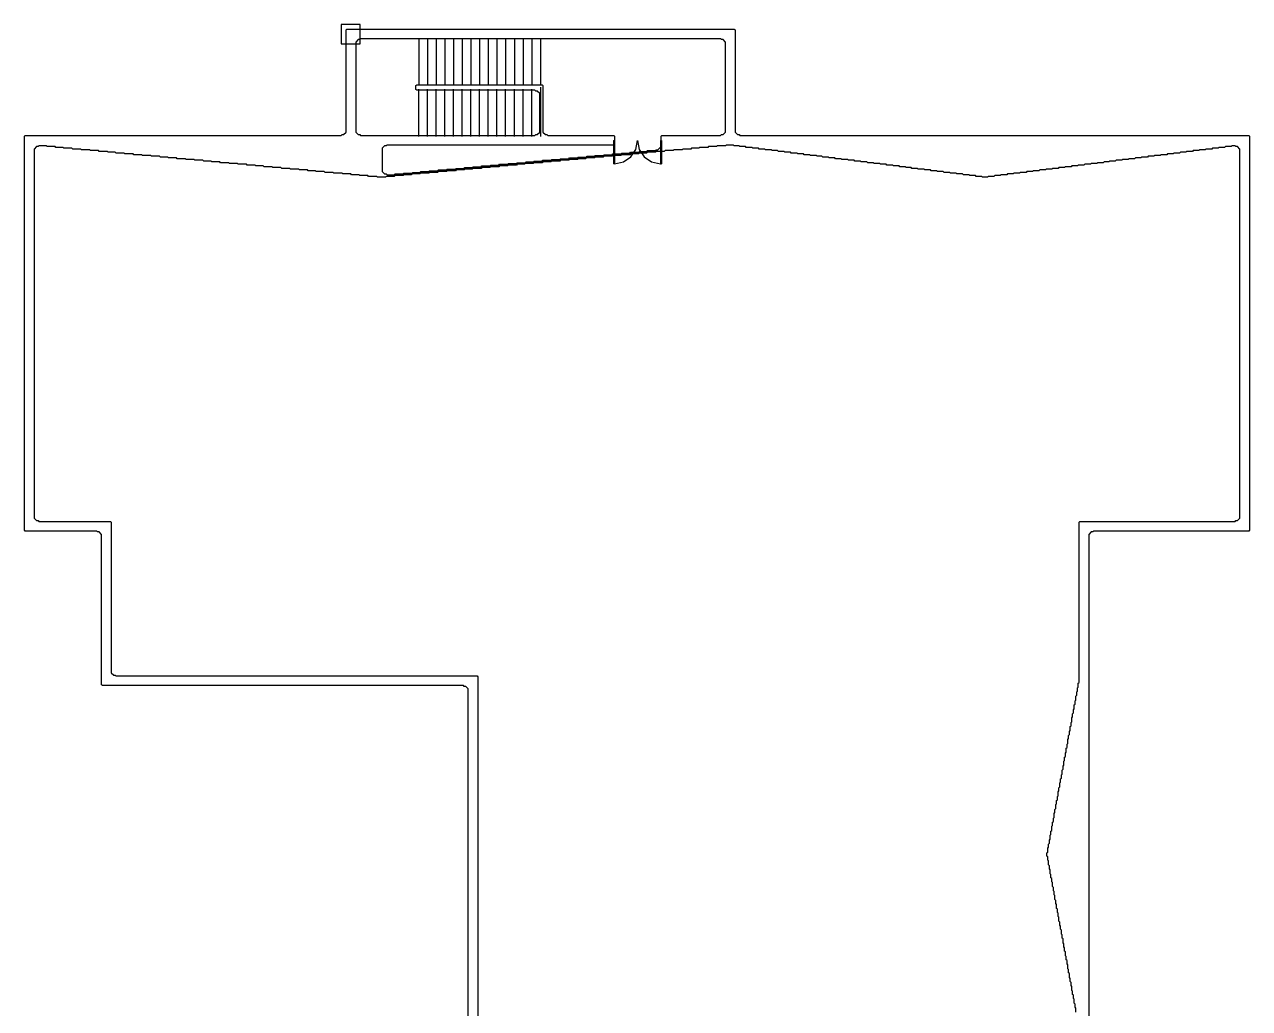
# Model space of a CAD drawing. Header units: metres. Extents: x 17405 to 146405, y 15000 to 99000.
# Drawn here: x 17405 to 55505, y 68419 to 99000 of the extents above; entities that cross this region are included whole.
import ezdxf

# ---------------------------------------------------------------- set-up
doc = ezdxf.new("R2010")
doc.units = ezdxf.units.M
for name, color, linetype in [('COL', 5, 'Continuous'), ('DOOR', 30, 'Continuous'), ('STAIR', 7, 'Continuous'), ('WALL', 8, 'Continuous')]:
    doc.layers.add(name, color=color, linetype=linetype)

msp = doc.modelspace()

# ---------------------------------------------------------------- linework, layer by layer
at = {"layer": 'COL'}
msp.add_lwpolyline([(27250, 98400), (27850, 98400), (27850, 99000), (27250, 99000), (27250, 98400)], close=True, dxfattribs=at)
at = {"layer": 'DOOR'}
for points in [[(35722, 95400), (35722, 94669)], [(35722, 95400), (35759, 95400)], [(35759, 94669), (36038, 94732), (36264, 94890), (36416, 95120), (36472, 95400)], [(35759, 95400), (35759, 94669)], [(36472, 95400), (36527, 95120), (36679, 94890), (36906, 94732), (37184, 94669)], [(37184, 95400), (37184, 94669)], [(37222, 95400), (37184, 95400)], [(37222, 95400), (37222, 94669)], [(35759, 94669), (35722, 94669)], [(37184, 94669), (37222, 94669)]]:
    msp.add_lwpolyline(points, dxfattribs=at)
at = {"layer": 'STAIR'}
for p, q in [((29670, 98580), (29670, 97110)), ((29940, 98580), (29940, 97110)), ((30210, 98580), (30210, 97110)), ((30480, 98580), (30480, 97110)), ((30750, 98580), (30750, 97110)), ((31020, 98580), (31020, 97110)), ((31290, 98580), (31290, 97110)), ((31560, 98580), (31560, 97110)), ((31830, 98580), (31830, 97110)), ((32100, 98580), (32100, 97110)), ((32370, 98580), (32370, 97110)), ((32640, 98580), (32640, 97110)), ((32910, 98580), (32910, 97110)), ((33180, 98580), (33180, 97110)), ((33450, 98580), (33450, 97110)), ((29670, 95520), (29670, 96990)), ((29940, 95520), (29940, 96990)), ((30210, 95520), (30210, 96990)), ((30480, 95520), (30480, 96990)), ((30750, 95520), (30750, 96990)), ((31020, 95520), (31020, 96990)), ((31290, 95520), (31290, 96990)), ((31560, 95520), (31560, 96990)), ((31830, 95520), (31830, 96990)), ((32100, 95520), (32100, 96990)), ((32370, 95520), (32370, 96990)), ((32640, 95520), (32640, 96990)), ((32910, 95520), (32910, 96990)), ((33180, 95520), (33180, 96990)), ((33450, 97050), (33450, 95520))]:
    msp.add_line(p, q, dxfattribs=at)
at = {"layer": 'WALL'}
for points in [[(31205, 35655), (31205, 78355), (31130, 78430), (31080, 78430), (31055, 78455), (19830, 78455), (19805, 78480), (19805, 83155), (19730, 83230), (19680, 83230), (19655, 83255), (17430, 83255), (17405, 83280), (17405, 95530), (17430, 95555), (27255, 95555), (27280, 95580), (27330, 95580), (27405, 95655), (27405, 98830), (27430, 98855), (39480, 98855), (39505, 98830), (39505, 95655), (39580, 95580), (39630, 95580), (39655, 95555), (55480, 95555), (55505, 95530), (55505, 83280), (55480, 83255), (50655, 83255), (50630, 83230), (50580, 83230), (50505, 83155), (50505, 67955)], [(50105, 68305), (50105, 68430), (50080, 68455), (50080, 68555), (50055, 68580), (50055, 68705), (50030, 68730), (50030, 68830), (50005, 68855), (50005, 68955), (49980, 68980), (49980, 69105), (49955, 69130), (49955, 69230), (49930, 69255), (49930, 69355), (49905, 69380), (49905, 69505), (49880, 69530), (49880, 69630), (49855, 69655), (49855, 69780), (49830, 69805), (49830, 69905), (49805, 69930), (49805, 70030), (49780, 70055), (49780, 70180), (49755, 70205), (49755, 70305), (49730, 70330), (49730, 70430), (49705, 70455), (49705, 70580), (49680, 70605), (49680, 70705), (49655, 70730), (49655, 70855), (49630, 70880), (49630, 70980), (49605, 71005), (49605, 71105), (49580, 71130), (49580, 71255), (49555, 71280), (49555, 71380), (49530, 71405), (49530, 71505), (49505, 71530), (49505, 71655), (49480, 71680), (49480, 71780), (49455, 71805), (49455, 71930), (49430, 71955), (49430, 72055), (49405, 72080), (49405, 72180), (49380, 72205), (49380, 72330), (49355, 72355), (49355, 72455), (49330, 72480), (49330, 72580), (49305, 72605), (49305, 72730), (49280, 72755), (49280, 72855), (49255, 72880), (49255, 73005), (49230, 73030), (49230, 73130), (49205, 73155), (49205, 73255), (49230, 73280), (49230, 73405), (49255, 73430), (49255, 73530), (49280, 73555), (49280, 73655), (49305, 73680), (49305, 73805), (49330, 73830), (49330, 73930), (49355, 73955), (49355, 74080), (49380, 74105), (49380, 74205), (49405, 74230), (49405, 74330), (49430, 74355), (49430, 74480), (49455, 74505), (49455, 74605), (49480, 74630), (49480, 74755), (49505, 74780), (49505, 74880), (49530, 74905), (49530, 75005), (49555, 75030), (49555, 75155), (49580, 75180), (49580, 75280), (49605, 75305), (49605, 75430), (49630, 75455), (49630, 75555), (49655, 75580), (49655, 75680), (49680, 75705), (49680, 75830), (49705, 75855), (49705, 75955), (49730, 75980), (49730, 76105), (49755, 76130), (49755, 76230), (49780, 76255), (49780, 76355), (49805, 76380), (49805, 76505), (49830, 76530), (49830, 76630), (49855, 76655), (49855, 76780), (49880, 76805), (49880, 76905), (49905, 76930), (49905, 77030), (49930, 77055), (49930, 77180), (49955, 77205), (49955, 77305), (49980, 77330), (49980, 77455), (50005, 77480), (50005, 77580), (50030, 77605), (50030, 77705), (50055, 77730), (50055, 77855), (50080, 77880), (50080, 77980), (50105, 78005), (50105, 78130), (50130, 78155), (50130, 78255), (50155, 78280), (50155, 78380), (50180, 78405), (50180, 78530), (50205, 78555), (50205, 83530), (50230, 83555), (55055, 83555), (55080, 83580), (55130, 83580), (55205, 83655), (55205, 95130), (55130, 95205), (55080, 95205), (55055, 95230), (54955, 95230), (54930, 95205), (54755, 95205), (54730, 95180), (54555, 95180), (54530, 95155), (54355, 95155), (54330, 95130), (54155, 95130), (54130, 95105), (53955, 95105), (53930, 95080), (53755, 95080), (53730, 95055), (53555, 95055), (53530, 95030), (53355, 95030), (53330, 95005), (53155, 95005), (53130, 94980), (52955, 94980), (52930, 94955), (52755, 94955), (52730, 94930), (52555, 94930), (52530, 94905), (52355, 94905), (52330, 94880), (52155, 94880), (52130, 94855), (51955, 94855), (51930, 94830), (51755, 94830), (51730, 94805), (51555, 94805), (51530, 94780), (51355, 94780), (51330, 94755), (51155, 94755), (51130, 94730), (50980, 94730), (50955, 94705), (50780, 94705), (50755, 94680), (50580, 94680), (50555, 94655), (50380, 94655), (50355, 94630), (50180, 94630), (50155, 94605), (49980, 94605), (49955, 94580), (49780, 94580), (49755, 94555), (49580, 94555), (49555, 94530), (49380, 94530), (49355, 94505), (49180, 94505), (49155, 94480), (48980, 94480), (48955, 94455), (48780, 94455), (48755, 94430), (48580, 94430), (48555, 94405), (48380, 94405), (48355, 94380), (48180, 94380), (48155, 94355), (47980, 94355), (47955, 94330), (47780, 94330), (47755, 94305), (47580, 94305), (47555, 94280), (47380, 94280), (47355, 94255), (47205, 94255), (47180, 94280), (47005, 94280), (46980, 94305), (46805, 94305), (46780, 94330), (46605, 94330), (46580, 94355), (46405, 94355), (46380, 94380), (46205, 94380), (46180, 94405), (46005, 94405), (45980, 94430), (45805, 94430), (45780, 94455), (45605, 94455), (45580, 94480), (45405, 94480), (45380, 94505), (45205, 94505), (45180, 94530), (45005, 94530), (44980, 94555), (44830, 94555), (44805, 94580), (44630, 94580), (44605, 94605), (44430, 94605), (44405, 94630), (44230, 94630), (44205, 94655), (44030, 94655), (44005, 94680), (43830, 94680), (43805, 94705), (43630, 94705), (43605, 94730), (43430, 94730), (43405, 94755), (43230, 94755), (43205, 94780), (43030, 94780), (43005, 94805), (42830, 94805), (42805, 94830), (42630, 94830), (42605, 94855), (42430, 94855), (42405, 94880), (42230, 94880), (42205, 94905), (42055, 94905), (42030, 94930), (41855, 94930), (41830, 94955), (41655, 94955), (41630, 94980), (41455, 94980), (41430, 95005), (41255, 95005), (41230, 95030), (41055, 95030), (41030, 95055), (40855, 95055), (40830, 95080), (40655, 95080), (40630, 95105), (40455, 95105), (40430, 95130), (40255, 95130), (40230, 95155), (40055, 95155), (40030, 95180), (39855, 95180), (39830, 95205), (39655, 95205), (39630, 95230), (39480, 95230), (39455, 95255), (39230, 95255), (39205, 95230), (38955, 95230), (38930, 95205), (38680, 95205), (38655, 95180), (38405, 95180), (38380, 95155), (38155, 95155), (38130, 95130), (37880, 95130), (37855, 95105), (37605, 95105), (37580, 95080), (37330, 95080), (37305, 95055), (37055, 95055), (37030, 95030), (36780, 95030), (36755, 95005), (36530, 95005), (36505, 94980), (36255, 94980), (36230, 94955), (35980, 94955), (35955, 94930), (35705, 94930), (35680, 94905), (35430, 94905), (35405, 94880), (35155, 94880), (35130, 94855), (34880, 94855), (34855, 94830), (34630, 94830), (34605, 94805), (34355, 94805), (34330, 94780), (34080, 94780), (34055, 94755), (33805, 94755), (33780, 94730), (33530, 94730), (33505, 94705), (33255, 94705), (33230, 94680), (32980, 94680), (32955, 94655), (32730, 94655), (32705, 94630), (32455, 94630), (32430, 94605), (32180, 94605), (32155, 94580), (31905, 94580), (31880, 94555), (31630, 94555), (31605, 94530), (31355, 94530), (31330, 94505), (31105, 94505), (31080, 94480), (30830, 94480), (30805, 94455), (30555, 94455), (30530, 94430), (30280, 94430), (30255, 94405), (30005, 94405), (29980, 94380), (29730, 94380), (29705, 94355), (29455, 94355), (29430, 94330), (29205, 94330), (29180, 94305), (28930, 94305), (28905, 94280), (28655, 94280), (28630, 94255), (28380, 94255), (28355, 94280), (28105, 94280), (28080, 94305), (27830, 94305), (27805, 94330), (27580, 94330), (27555, 94355), (27305, 94355), (27280, 94380), (27030, 94380), (27005, 94405), (26755, 94405), (26730, 94430), (26480, 94430), (26455, 94455), (26230, 94455), (26205, 94480), (25955, 94480), (25930, 94505), (25680, 94505), (25655, 94530), (25405, 94530), (25380, 94555), (25130, 94555), (25105, 94580), (24855, 94580), (24830, 94605), (24605, 94605), (24580, 94630), (24330, 94630), (24305, 94655), (24055, 94655), (24030, 94680), (23780, 94680), (23755, 94705), (23505, 94705), (23480, 94730), (23230, 94730), (23205, 94755), (22980, 94755), (22955, 94780), (22705, 94780), (22680, 94805), (22430, 94805), (22405, 94830), (22155, 94830), (22130, 94855), (21880, 94855), (21855, 94880), (21630, 94880), (21605, 94905), (21355, 94905), (21330, 94930), (21080, 94930), (21055, 94955), (20805, 94955), (20780, 94980), (20530, 94980), (20505, 95005), (20255, 95005), (20230, 95030), (20005, 95030), (19980, 95055), (19730, 95055), (19705, 95080), (19455, 95080), (19430, 95105), (19180, 95105), (19155, 95130), (18905, 95130), (18880, 95155), (18630, 95155), (18605, 95180), (18380, 95180), (18355, 95205), (18105, 95205), (18080, 95230), (17855, 95230), (17830, 95205), (17780, 95205), (17705, 95130), (17705, 83655), (17780, 83580), (17830, 83580), (17855, 83555), (20080, 83555), (20105, 83530), (20105, 78855), (20180, 78780), (20230, 78780), (20255, 78755), (31480, 78755), (31505, 78730), (31505, 35280)]]:
    msp.add_lwpolyline(points, dxfattribs=at)
msp.add_lwpolyline([(28655, 94355), (28680, 94330), (28905, 94330), (28930, 94355), (29180, 94355), (29205, 94380), (29455, 94380), (29480, 94405), (29705, 94405), (29730, 94430), (29980, 94430), (30005, 94455), (30255, 94455), (30280, 94480), (30530, 94480), (30555, 94505), (30805, 94505), (30830, 94530), (31080, 94530), (31105, 94555), (31330, 94555), (31355, 94580), (31605, 94580), (31630, 94605), (31880, 94605), (31905, 94630), (32155, 94630), (32180, 94655), (32430, 94655), (32455, 94680), (32705, 94680), (32730, 94705), (32980, 94705), (33005, 94730), (33230, 94730), (33255, 94755), (33505, 94755), (33530, 94780), (33780, 94780), (33805, 94805), (34055, 94805), (34080, 94830), (34330, 94830), (34355, 94855), (34605, 94855), (34630, 94880), (34880, 94880), (34905, 94905), (35130, 94905), (35155, 94930), (35405, 94930), (35430, 94955), (35680, 94955), (35705, 94980), (35955, 94980), (35980, 95005), (36230, 95005), (36255, 95030), (36505, 95030), (36530, 95055), (36755, 95055), (36780, 95080), (37030, 95080), (37055, 95105), (37105, 95105), (37205, 95205), (37205, 95530), (37230, 95555), (39055, 95555), (39080, 95580), (39130, 95580), (39205, 95655), (39205, 98455), (39130, 98530), (39080, 98530), (39055, 98555), (27855, 98555), (27830, 98530), (27780, 98530), (27705, 98455), (27705, 95655), (27780, 95580), (27830, 95580), (27855, 95555), (33280, 95555), (33305, 95580), (33355, 95580), (33430, 95655), (33430, 96855), (33355, 96930), (33305, 96930), (33280, 96955), (29605, 96955), (29580, 96980), (29580, 97105), (29605, 97130), (33505, 97130), (33530, 97105), (33530, 95655), (33605, 95580), (33655, 95580), (33680, 95555), (35730, 95555), (35755, 95530), (35755, 95280), (35730, 95255), (28680, 95255), (28655, 95230), (28605, 95230), (28530, 95155), (28530, 94430), (28605, 94355)], close=True, dxfattribs=at)

doc.saveas('drawing.dxf')
